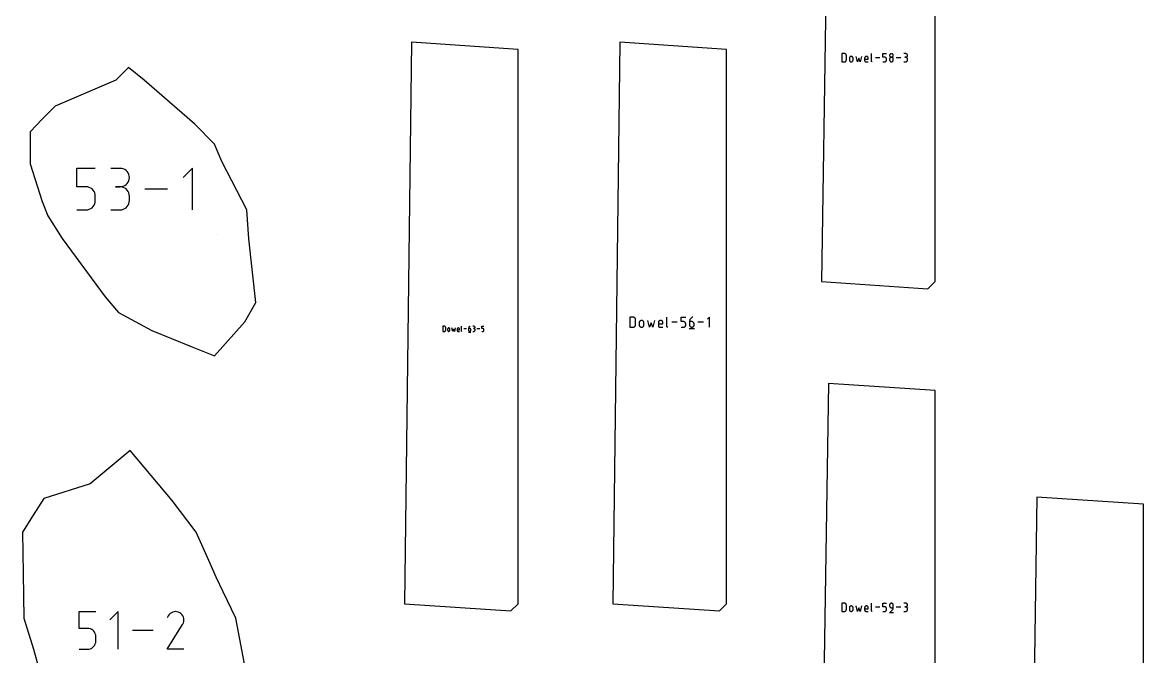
# Model space of a CAD drawing. Extents: x 0 to 12.2, y 0 to 12.
# Drawn here: x 7.115 to 8.593, y 10.206 to 11.043 of the extents above; entities that cross this region are included whole.
import ezdxf

# ---------------------------------------------------------------- set-up
doc = ezdxf.new("R2010")
doc.units = 0

msp = doc.modelspace()

# ---------------------------------------------------------------- linework, layer by layer
at = {"layer": 'annotation', "color": 1}
for p, q in [((8.199051, 11.001376), (8.195449, 11.001376)), ((8.195449, 11.001376), (8.195449, 10.990574)), ((8.195449, 10.990581), (8.199051, 10.990581)), ((8.195449, 10.990574), (8.195449, 10.990581)), ((8.199481, 11.001337), (8.199051, 11.001376)), ((8.199051, 10.990581), (8.199481, 10.99062)), ((8.199051, 10.990581), (8.199051, 10.990581)), ((8.199885, 11.001225), (8.199481, 11.001337)), ((8.199481, 10.99062), (8.199885, 10.990732)), ((8.200258, 11.001047), (8.199885, 11.001225)), ((8.199885, 10.990732), (8.200258, 10.990909)), ((8.200593, 11.00081), (8.200258, 11.001047)), ((8.200258, 10.990909), (8.200593, 10.991146)), ((8.200882, 11.000521), (8.200593, 11.00081)), ((8.200593, 10.991146), (8.200882, 10.991436)), ((8.201118, 11.000185), (8.200882, 11.000521)), ((8.200882, 10.991436), (8.201118, 10.991771)), ((8.201296, 10.999811), (8.201118, 11.000185)), ((8.201118, 10.991771), (8.201296, 10.992145)), ((8.201408, 10.999405), (8.201296, 10.999811)), ((8.201296, 10.992145), (8.201408, 10.992551)), ((8.201446, 10.998974), (8.201408, 10.999405)), ((8.201408, 10.992551), (8.201446, 10.992982)), ((8.201446, 10.992982), (8.201446, 10.998974)), ((8.201446, 10.998974), (8.201446, 10.998974)), ((8.205535, 10.995803), (8.205496, 10.995371)), ((8.205496, 10.995371), (8.205496, 10.992976)), ((8.205496, 10.992976), (8.205496, 10.992976)), ((8.205496, 10.992976), (8.205535, 10.992545)), ((8.205647, 10.996208), (8.205535, 10.995803)), ((8.205535, 10.992545), (8.205647, 10.992139)), ((8.205824, 10.996582), (8.205647, 10.996208)), ((8.205647, 10.992139), (8.205824, 10.991764)), ((8.206061, 10.996916), (8.205824, 10.996582)), ((8.205824, 10.991764), (8.206061, 10.991429)), ((8.206351, 10.997204), (8.206061, 10.996916)), ((8.206061, 10.991429), (8.206351, 10.99114)), ((8.206686, 10.99744), (8.206351, 10.997204)), ((8.206351, 10.99114), (8.206686, 10.990903)), ((8.20706, 10.997617), (8.206686, 10.99744)), ((8.206686, 10.990903), (8.20706, 10.990725)), ((8.207467, 10.997728), (8.20706, 10.997617)), ((8.20706, 10.990725), (8.207467, 10.990613)), ((8.207898, 10.997767), (8.207467, 10.997728)), ((8.207467, 10.990613), (8.207898, 10.990574)), ((8.20833, 10.997728), (8.207898, 10.997767)), ((8.207898, 10.997767), (8.207898, 10.997767)), ((8.207898, 10.990574), (8.20833, 10.990613)), ((8.207898, 10.990574), (8.207898, 10.990574)), ((8.208736, 10.997617), (8.20833, 10.997728)), ((8.20833, 10.990613), (8.208736, 10.990725)), ((8.20911, 10.99744), (8.208736, 10.997617)), ((8.208736, 10.990725), (8.20911, 10.990903)), ((8.209445, 10.997204), (8.20911, 10.99744)), ((8.20911, 10.990903), (8.209445, 10.99114)), ((8.209734, 10.996916), (8.209445, 10.997204)), ((8.209445, 10.99114), (8.209735, 10.991429)), ((8.209971, 10.996582), (8.209734, 10.996916)), ((8.209735, 10.991429), (8.209972, 10.991764)), ((8.210149, 10.996208), (8.209971, 10.996582)), ((8.209972, 10.991764), (8.210149, 10.992139)), ((8.210261, 10.995803), (8.210149, 10.996208)), ((8.210149, 10.992139), (8.210261, 10.992545)), ((8.2103, 10.995371), (8.210261, 10.995803)), ((8.210261, 10.992545), (8.2103, 10.992976)), ((8.2103, 10.992976), (8.2103, 10.995371)), ((8.2103, 10.995371), (8.2103, 10.995371)), ((8.216155, 10.990574), (8.21435, 10.997767)), ((8.217953, 10.995371), (8.216155, 10.990574)), ((8.21975, 10.990574), (8.217953, 10.995371)), ((8.221555, 10.997767), (8.21975, 10.990574)), ((8.225644, 10.995811), (8.225606, 10.995381)), ((8.225606, 10.995381), (8.225606, 10.992382)), ((8.225606, 10.994177), (8.230403, 10.994177)), ((8.225606, 10.992382), (8.225606, 10.992382)), ((8.225606, 10.992382), (8.225635, 10.992056)), ((8.225635, 10.992056), (8.225718, 10.99175)), ((8.225756, 10.996217), (8.225644, 10.995811)), ((8.225718, 10.99175), (8.225852, 10.991469)), ((8.225934, 10.99659), (8.225756, 10.996217)), ((8.225852, 10.991469), (8.226029, 10.991216)), ((8.226171, 10.996925), (8.225934, 10.99659)), ((8.226029, 10.991216), (8.226247, 10.990999)), ((8.22646, 10.997214), (8.226171, 10.996925)), ((8.226247, 10.990999), (8.226498, 10.99082)), ((8.226795, 10.997451), (8.22646, 10.997214)), ((8.226498, 10.99082), (8.226778, 10.990687)), ((8.226778, 10.990687), (8.227083, 10.990603)), ((8.227168, 10.997629), (8.226795, 10.997451)), ((8.227083, 10.990603), (8.227407, 10.990574)), ((8.227574, 10.99774), (8.227168, 10.997629)), ((8.227407, 10.990574), (8.230402, 10.990574)), ((8.228004, 10.997779), (8.227574, 10.99774)), ((8.228436, 10.99774), (8.228004, 10.997779)), ((8.228004, 10.997779), (8.228004, 10.997779)), ((8.228841, 10.997629), (8.228436, 10.99774)), ((8.229215, 10.997451), (8.228841, 10.997629)), ((8.22955, 10.997214), (8.229215, 10.997451)), ((8.229839, 10.996925), (8.22955, 10.997214)), ((8.230075, 10.99659), (8.229839, 10.996925)), ((8.230253, 10.996217), (8.230075, 10.99659)), ((8.230364, 10.995811), (8.230253, 10.996217)), ((8.230403, 10.995381), (8.230364, 10.995811)), ((8.230403, 10.994177), (8.230403, 10.995381)), ((8.230403, 10.995381), (8.230403, 10.995381)), ((8.234453, 10.99178), (8.234453, 11.001384)), ((8.234472, 10.991563), (8.234453, 10.99178)), ((8.234528, 10.991358), (8.234472, 10.991563)), ((8.234617, 10.99117), (8.234528, 10.991358)), ((8.234736, 10.991001), (8.234617, 10.99117)), ((8.234881, 10.990856), (8.234736, 10.991001)), ((8.23505, 10.990737), (8.234881, 10.990856)), ((8.235238, 10.990648), (8.23505, 10.990737)), ((8.235443, 10.990592), (8.235238, 10.990648)), ((8.235661, 10.990573), (8.235443, 10.990592)), ((8.235661, 10.990573), (8.235661, 10.990573)), ((8.245618, 10.995975), (8.239712, 10.995975)), ((8.249667, 10.996566), (8.249667, 11.001376)), ((8.249667, 11.001376), (8.254465, 11.001376)), ((8.252066, 10.996566), (8.249667, 10.996566)), ((8.249667, 10.990574), (8.252066, 10.990574)), ((8.252497, 10.996527), (8.252066, 10.996566)), ((8.252066, 10.990574), (8.252496, 10.990613)), ((8.252066, 10.990574), (8.252066, 10.990574)), ((8.252496, 10.990613), (8.252902, 10.990725)), ((8.252902, 10.996416), (8.252497, 10.996527)), ((8.253276, 10.996239), (8.252902, 10.996416)), ((8.252902, 10.990725), (8.253275, 10.990902)), ((8.253275, 10.990902), (8.25361, 10.991139)), ((8.253611, 10.996003), (8.253276, 10.996239)), ((8.25361, 10.991139), (8.2539, 10.991429)), ((8.2539, 10.995715), (8.253611, 10.996003)), ((8.254137, 10.995381), (8.2539, 10.995715)), ((8.2539, 10.991429), (8.254137, 10.991764)), ((8.254314, 10.995007), (8.254137, 10.995381)), ((8.254137, 10.991764), (8.254314, 10.992138)), ((8.254426, 10.994602), (8.254314, 10.995007)), ((8.254314, 10.992138), (8.254426, 10.992544)), ((8.254465, 10.994171), (8.254426, 10.994602)), ((8.254426, 10.992544), (8.254465, 10.992976)), ((8.254465, 10.992976), (8.254465, 10.994171)), ((8.254465, 10.994171), (8.254465, 10.994171)), ((8.258554, 10.999397), (8.258515, 10.998967)), ((8.258515, 10.998967), (8.258515, 10.998967)), ((8.258515, 10.998967), (8.258554, 10.998536)), ((8.258554, 10.994595), (8.258515, 10.994164)), ((8.258515, 10.994164), (8.258515, 10.992969)), ((8.258515, 10.992969), (8.258515, 10.992969)), ((8.258515, 10.992969), (8.258554, 10.992538)), ((8.258665, 10.999801), (8.258554, 10.999397)), ((8.258554, 10.998536), (8.258665, 10.998129)), ((8.258665, 10.995001), (8.258554, 10.994595)), ((8.258554, 10.992538), (8.258665, 10.992132)), ((8.258843, 11.000174), (8.258665, 10.999801)), ((8.258665, 10.998129), (8.258843, 10.997755)), ((8.258843, 10.995375), (8.258665, 10.995001)), ((8.258665, 10.992132), (8.258843, 10.991759)), ((8.25908, 11.000509), (8.258843, 11.000174)), ((8.258843, 10.997755), (8.25908, 10.99742)), ((8.25908, 10.995711), (8.258843, 10.995375)), ((8.258843, 10.991759), (8.25908, 10.991425)), ((8.259369, 11.000798), (8.25908, 11.000509)), ((8.25908, 10.99742), (8.259369, 10.99713)), ((8.259369, 10.996), (8.25908, 10.995711)), ((8.25908, 10.991425), (8.259369, 10.991136)), ((8.259704, 11.001034), (8.259369, 11.000798)), ((8.259369, 10.99713), (8.259704, 10.996893)), ((8.259704, 10.996237), (8.259369, 10.996)), ((8.259369, 10.991136), (8.259704, 10.9909)), ((8.260077, 11.001212), (8.259704, 11.001034)), ((8.259704, 10.996893), (8.260078, 10.996716)), ((8.260077, 10.996415), (8.259704, 10.996237)), ((8.259704, 10.9909), (8.260078, 10.990724)), ((8.260483, 11.001324), (8.260077, 11.001212)), ((8.260483, 10.996527), (8.260077, 10.996415)), ((8.260078, 10.996716), (8.260483, 10.996604)), ((8.260078, 10.990724), (8.260483, 10.990613)), ((8.260913, 11.001362), (8.260483, 11.001324)), ((8.260483, 10.996604), (8.260913, 10.996565)), ((8.260913, 10.996565), (8.260483, 10.996527)), ((8.260483, 10.990613), (8.260913, 10.990574)), ((8.261344, 11.001324), (8.260913, 11.001362)), ((8.260913, 11.001362), (8.260913, 11.001362)), ((8.260913, 10.996565), (8.261344, 10.996604)), ((8.261344, 10.996527), (8.260913, 10.996565)), ((8.260913, 10.996565), (8.260913, 10.996565)), ((8.260913, 10.996565), (8.260913, 10.996565)), ((8.260913, 10.990574), (8.261344, 10.990613)), ((8.260913, 10.990574), (8.260913, 10.990574)), ((8.26175, 11.001212), (8.261344, 11.001324)), ((8.261344, 10.996604), (8.261749, 10.996716)), ((8.26175, 10.996415), (8.261344, 10.996527)), ((8.261344, 10.990613), (8.261749, 10.990724)), ((8.261749, 10.996716), (8.262123, 10.996893)), ((8.261749, 10.990724), (8.262123, 10.9909)), ((8.262123, 11.001034), (8.26175, 11.001212)), ((8.262123, 10.996237), (8.26175, 10.996415)), ((8.262458, 11.000798), (8.262123, 11.001034)), ((8.262123, 10.996893), (8.262458, 10.99713)), ((8.262458, 10.996), (8.262123, 10.996237)), ((8.262123, 10.9909), (8.262458, 10.991136)), ((8.262747, 11.000509), (8.262458, 11.000798)), ((8.262458, 10.99713), (8.262747, 10.99742)), ((8.262747, 10.995711), (8.262458, 10.996)), ((8.262458, 10.991136), (8.262747, 10.991425)), ((8.262984, 11.000174), (8.262747, 11.000509)), ((8.262747, 10.99742), (8.262984, 10.997755)), ((8.262984, 10.995376), (8.262747, 10.995711)), ((8.262747, 10.991425), (8.262984, 10.991759)), ((8.263162, 10.999801), (8.262984, 11.000174)), ((8.262984, 10.997755), (8.263162, 10.998129)), ((8.263162, 10.995002), (8.262984, 10.995376)), ((8.262984, 10.991759), (8.263162, 10.992132)), ((8.263273, 10.999397), (8.263162, 10.999801)), ((8.263162, 10.998129), (8.263273, 10.998536)), ((8.263273, 10.994596), (8.263162, 10.995002)), ((8.263162, 10.992132), (8.263273, 10.992538)), ((8.263312, 10.998967), (8.263273, 10.999397)), ((8.263273, 10.998536), (8.263312, 10.998967)), ((8.263312, 10.994164), (8.263273, 10.994596)), ((8.263273, 10.992538), (8.263312, 10.992969)), ((8.263312, 10.998967), (8.263312, 10.998967)), ((8.263312, 10.992969), (8.263312, 10.994164)), ((8.263312, 10.994164), (8.263312, 10.994164)), ((8.273269, 10.995975), (8.267363, 10.995975)), ((8.279717, 11.001363), (8.277319, 11.001363)), ((8.277319, 10.990575), (8.279717, 10.990575)), ((8.279717, 10.996566), (8.278516, 10.996566)), ((8.278516, 10.996566), (8.279717, 10.996566)), ((8.280148, 11.001324), (8.279717, 11.001363)), ((8.279717, 10.996566), (8.280148, 10.996605)), ((8.280148, 10.996527), (8.279717, 10.996566)), ((8.279717, 10.996566), (8.279717, 10.996566)), ((8.279717, 10.990575), (8.280148, 10.990613)), ((8.279717, 10.990575), (8.279717, 10.990575)), ((8.280554, 11.001213), (8.280148, 11.001324)), ((8.280148, 10.996605), (8.280554, 10.996716)), ((8.280554, 10.996416), (8.280148, 10.996527)), ((8.280148, 10.990613), (8.280554, 10.990725)), ((8.280928, 11.001035), (8.280554, 11.001213)), ((8.280554, 10.996716), (8.280928, 10.996894)), ((8.280928, 10.996238), (8.280554, 10.996416)), ((8.280554, 10.990725), (8.280928, 10.990903)), ((8.281263, 11.000798), (8.280928, 11.001035)), ((8.280928, 10.996894), (8.281263, 10.997131)), ((8.281263, 10.996001), (8.280928, 10.996238)), ((8.280928, 10.990903), (8.281263, 10.991139)), ((8.281552, 11.000509), (8.281263, 11.000798)), ((8.281263, 10.997131), (8.281552, 10.997421)), ((8.281552, 10.995712), (8.281263, 10.996001)), ((8.281263, 10.991139), (8.281552, 10.991428)), ((8.281788, 11.000175), (8.281552, 11.000509)), ((8.281552, 10.997421), (8.281788, 10.997756)), ((8.281788, 10.995378), (8.281552, 10.995712)), ((8.281552, 10.991428), (8.281788, 10.991763)), ((8.281966, 10.999802), (8.281788, 11.000175)), ((8.281788, 10.997756), (8.281966, 10.99813)), ((8.281966, 10.995005), (8.281788, 10.995378)), ((8.281788, 10.991763), (8.281966, 10.992135)), ((8.282077, 10.999397), (8.281966, 10.999802)), ((8.281966, 10.99813), (8.282077, 10.998536)), ((8.282077, 10.9946), (8.281966, 10.995005)), ((8.281966, 10.992135), (8.282077, 10.99254)), ((8.282116, 10.998968), (8.282077, 10.999397)), ((8.282077, 10.998536), (8.282116, 10.998968)), ((8.282116, 10.994171), (8.282077, 10.9946)), ((8.282077, 10.99254), (8.282116, 10.99297)), ((8.282116, 10.998968), (8.282116, 10.998968)), ((8.282116, 10.99297), (8.282116, 10.994171)), ((8.282116, 10.994171), (8.282116, 10.994171)), ((7.186525, 10.825696), (7.186525, 10.850105)), ((7.186525, 10.850105), (7.210868, 10.850105)), ((7.243594, 10.850041), (7.231422, 10.850041)), ((7.245783, 10.849845), (7.243594, 10.850041)), ((7.247843, 10.849279), (7.245783, 10.849845)), ((7.249739, 10.848377), (7.247843, 10.849279)), ((7.251438, 10.847176), (7.249739, 10.848377)), ((7.252905, 10.845709), (7.251438, 10.847176)), ((7.254105, 10.844012), (7.252905, 10.845709)), ((7.255005, 10.84212), (7.254105, 10.844012)), ((7.25557, 10.840066), (7.255005, 10.84212)), ((7.255766, 10.837887), (7.25557, 10.840066)), ((7.339032, 10.850105), (7.326847, 10.837916)), ((7.339032, 10.795293), (7.339032, 10.850105)), ((7.198696, 10.825696), (7.186525, 10.825696)), ((7.200882, 10.825501), (7.198696, 10.825696)), ((7.20294, 10.824937), (7.200882, 10.825501)), ((7.204835, 10.82404), (7.20294, 10.824937)), ((7.243594, 10.825698), (7.2375, 10.825698)), ((7.2375, 10.825698), (7.243594, 10.825698)), ((7.243594, 10.825698), (7.245783, 10.825894)), ((7.245783, 10.825501), (7.243594, 10.825698)), ((7.243594, 10.825698), (7.243594, 10.825698)), ((7.245783, 10.825894), (7.247843, 10.826461)), ((7.247843, 10.824935), (7.245783, 10.825501)), ((7.247843, 10.826461), (7.249739, 10.827363)), ((7.249739, 10.824034), (7.247843, 10.824935)), ((7.249739, 10.827363), (7.251438, 10.828566)), ((7.251438, 10.828566), (7.252905, 10.830036)), ((7.252905, 10.830036), (7.254105, 10.831737)), ((7.254105, 10.831737), (7.255005, 10.833636)), ((7.255005, 10.833636), (7.25557, 10.835697)), ((7.25557, 10.835697), (7.255766, 10.837887)), ((7.255766, 10.837887), (7.255766, 10.837887)), ((7.206535, 10.822842), (7.204835, 10.82404)), ((7.208002, 10.821379), (7.206535, 10.822842)), ((7.209204, 10.819683), (7.208002, 10.821379)), ((7.210105, 10.817789), (7.209204, 10.819683)), ((7.210672, 10.81573), (7.210105, 10.817789)), ((7.210868, 10.813542), (7.210672, 10.81573)), ((7.210868, 10.807478), (7.210868, 10.813542)), ((7.210868, 10.813542), (7.210868, 10.813542)), ((7.251438, 10.822833), (7.249739, 10.824034)), ((7.252905, 10.821366), (7.251438, 10.822833)), ((7.254105, 10.819669), (7.252905, 10.821366)), ((7.255005, 10.817776), (7.254105, 10.819669)), ((7.25557, 10.815723), (7.255005, 10.817776)), ((7.255766, 10.813543), (7.25557, 10.815723)), ((7.255766, 10.807449), (7.255766, 10.813543)), ((7.255766, 10.813543), (7.255766, 10.813543)), ((7.306296, 10.822699), (7.276325, 10.822699)), ((7.186525, 10.795293), (7.198696, 10.795293)), ((7.198696, 10.795293), (7.200881, 10.795489)), ((7.198696, 10.795293), (7.198696, 10.795293)), ((7.200881, 10.795489), (7.202938, 10.796056)), ((7.202938, 10.796056), (7.204834, 10.796957)), ((7.204834, 10.796957), (7.206533, 10.79816)), ((7.206533, 10.79816), (7.208001, 10.799629)), ((7.208001, 10.799629), (7.209203, 10.801329)), ((7.209203, 10.801329), (7.210105, 10.803228)), ((7.210105, 10.803228), (7.210671, 10.805289)), ((7.210671, 10.805289), (7.210868, 10.807478)), ((7.231422, 10.795295), (7.243594, 10.795295)), ((7.243594, 10.795295), (7.245783, 10.795491)), ((7.243594, 10.795295), (7.243594, 10.795295)), ((7.245783, 10.795491), (7.247843, 10.796057)), ((7.247843, 10.796057), (7.249739, 10.796958)), ((7.249739, 10.796958), (7.251438, 10.798159)), ((7.251438, 10.798159), (7.252905, 10.799625)), ((7.252905, 10.799625), (7.254105, 10.801322)), ((7.254105, 10.801322), (7.255005, 10.803215)), ((7.255005, 10.803215), (7.25557, 10.805269)), ((7.25557, 10.805269), (7.255766, 10.807449)), ((7.371555, 10.763079), (7.371668, 10.763258)), ((7.920303, 10.653898), (7.915801, 10.653898)), ((7.915801, 10.653898), (7.915801, 10.640396)), ((7.92084, 10.653849), (7.920303, 10.653898)), ((7.921346, 10.65371), (7.92084, 10.653849)), ((7.921812, 10.653487), (7.921346, 10.65371)), ((7.92223, 10.653191), (7.921812, 10.653487)), ((7.922592, 10.652829), (7.92223, 10.653191)), ((7.922888, 10.65241), (7.922592, 10.652829)), ((7.923109, 10.651942), (7.922888, 10.65241)), ((7.923249, 10.651435), (7.923109, 10.651942)), ((7.923297, 10.650895), (7.923249, 10.651435)), ((7.923297, 10.643406), (7.923297, 10.650895)), ((7.923297, 10.650895), (7.923297, 10.650895)), ((7.928408, 10.646932), (7.92836, 10.646393)), ((7.928548, 10.647439), (7.928408, 10.646932)), ((7.92877, 10.647905), (7.928548, 10.647439)), ((7.929066, 10.648323), (7.92877, 10.647905)), ((7.929428, 10.648683), (7.929066, 10.648323)), ((7.929847, 10.648978), (7.929428, 10.648683)), ((7.930315, 10.6492), (7.929847, 10.648978)), ((7.930823, 10.649338), (7.930315, 10.6492)), ((7.931362, 10.649386), (7.930823, 10.649338)), ((7.931901, 10.649338), (7.931362, 10.649386)), ((7.931362, 10.649386), (7.931362, 10.649386)), ((7.932409, 10.6492), (7.931901, 10.649338)), ((7.932877, 10.648978), (7.932409, 10.6492)), ((7.933296, 10.648683), (7.932877, 10.648978)), ((7.933657, 10.648323), (7.933296, 10.648683)), ((7.933954, 10.647905), (7.933657, 10.648323)), ((7.934176, 10.647439), (7.933954, 10.647905)), ((7.934315, 10.646932), (7.934176, 10.647439)), ((7.934364, 10.646393), (7.934315, 10.646932)), ((7.941683, 10.640396), (7.939427, 10.649386)), ((7.948433, 10.649386), (7.946178, 10.640396)), ((7.953545, 10.646942), (7.953497, 10.646404)), ((7.953684, 10.647449), (7.953545, 10.646942)), ((7.953907, 10.647916), (7.953684, 10.647449)), ((7.954203, 10.648334), (7.953907, 10.647916)), ((7.954564, 10.648696), (7.954203, 10.648334)), ((7.954983, 10.648992), (7.954564, 10.648696)), ((7.95545, 10.649214), (7.954983, 10.648992)), ((7.955957, 10.649354), (7.95545, 10.649214)), ((7.956495, 10.649402), (7.955957, 10.649354)), ((7.957034, 10.649354), (7.956495, 10.649402)), ((7.956495, 10.649402), (7.956495, 10.649402)), ((7.957541, 10.649214), (7.957034, 10.649354)), ((7.958008, 10.648992), (7.957541, 10.649214)), ((7.958427, 10.648696), (7.958008, 10.648992)), ((7.958788, 10.648334), (7.958427, 10.648696)), ((7.959084, 10.647916), (7.958788, 10.648334)), ((7.959305, 10.647449), (7.959084, 10.647916)), ((7.959445, 10.646942), (7.959305, 10.647449)), ((7.959493, 10.646404), (7.959445, 10.646942)), ((7.964555, 10.641904), (7.964555, 10.653908)), ((7.978512, 10.647147), (7.97113, 10.647147)), ((7.983574, 10.647885), (7.983574, 10.653898)), ((7.983574, 10.653898), (7.98957, 10.653898)), ((7.986572, 10.647885), (7.983574, 10.647885)), ((7.98711, 10.647837), (7.986572, 10.647885)), ((7.987617, 10.647698), (7.98711, 10.647837)), ((7.988084, 10.647477), (7.987617, 10.647698)), ((7.988503, 10.647182), (7.988084, 10.647477)), ((7.988864, 10.646822), (7.988503, 10.647182)), ((7.98916, 10.646404), (7.988864, 10.646822)), ((7.994699, 10.648798), (7.994633, 10.647885)), ((7.994633, 10.647885), (7.994633, 10.643398)), ((7.997631, 10.647885), (7.994633, 10.647885)), ((7.994893, 10.649675), (7.994699, 10.648798)), ((7.995206, 10.650505), (7.994893, 10.649675)), ((7.995631, 10.651278), (7.995206, 10.650505)), ((7.996158, 10.651982), (7.995631, 10.651278)), ((7.99678, 10.652607), (7.996158, 10.651982)), ((7.99749, 10.653142), (7.99678, 10.652607)), ((7.998278, 10.653576), (7.99749, 10.653142)), ((7.99817, 10.647837), (7.997631, 10.647885)), ((7.998678, 10.647698), (7.99817, 10.647837)), ((7.999137, 10.653898), (7.998278, 10.653576)), ((7.999145, 10.647477), (7.998678, 10.647698)), ((7.999137, 10.653898), (7.999137, 10.653898)), ((7.999563, 10.647182), (7.999145, 10.647477)), ((7.999925, 10.646822), (7.999563, 10.647182)), ((8.00022, 10.646404), (7.999925, 10.646822)), ((8.013076, 10.647147), (8.005694, 10.647147)), ((8.02114, 10.653898), (8.018138, 10.650895)), ((8.02114, 10.640396), (8.02114, 10.653898)), ((7.671569, 10.641732), (7.669318, 10.641732)), ((7.669318, 10.641732), (7.669318, 10.634982)), ((7.669318, 10.634986), (7.671569, 10.634986)), ((7.669318, 10.634982), (7.669318, 10.634986)), ((7.671837, 10.641708), (7.671569, 10.641732)), ((7.671569, 10.634986), (7.671837, 10.63501)), ((7.671569, 10.634986), (7.671569, 10.634986)), ((7.67209, 10.641638), (7.671837, 10.641708)), ((7.671837, 10.63501), (7.67209, 10.63508)), ((7.672323, 10.641527), (7.67209, 10.641638)), ((7.67209, 10.63508), (7.672323, 10.635191)), ((7.672532, 10.641379), (7.672323, 10.641527)), ((7.672323, 10.635191), (7.672532, 10.635339)), ((7.672713, 10.641198), (7.672532, 10.641379)), ((7.672532, 10.635339), (7.672713, 10.63552)), ((7.672861, 10.640989), (7.672713, 10.641198)), ((7.672713, 10.63552), (7.672861, 10.635729)), ((7.672972, 10.640755), (7.672861, 10.640989)), ((7.672861, 10.635729), (7.672972, 10.635963)), ((7.673042, 10.640501), (7.672972, 10.640755)), ((7.672972, 10.635963), (7.673042, 10.636217)), ((7.673066, 10.640231), (7.673042, 10.640501)), ((7.673042, 10.636217), (7.673066, 10.636487)), ((7.673066, 10.636487), (7.673066, 10.640231)), ((7.673066, 10.640231), (7.673066, 10.640231)), ((7.675621, 10.638249), (7.675597, 10.63798)), ((7.675597, 10.63798), (7.675597, 10.636483)), ((7.675597, 10.636483), (7.675597, 10.636483)), ((7.675597, 10.636483), (7.675621, 10.636213)), ((7.675691, 10.638503), (7.675621, 10.638249)), ((7.675621, 10.636213), (7.675691, 10.635959)), ((7.675802, 10.638736), (7.675691, 10.638503)), ((7.675691, 10.635959), (7.675802, 10.635725)), ((7.67595, 10.638945), (7.675802, 10.638736)), ((7.675802, 10.635725), (7.67595, 10.635516)), ((7.676131, 10.639125), (7.67595, 10.638945)), ((7.67595, 10.635516), (7.676131, 10.635335)), ((7.676341, 10.639273), (7.676131, 10.639125)), ((7.676131, 10.635335), (7.676341, 10.635187)), ((7.676575, 10.639383), (7.676341, 10.639273)), ((7.676341, 10.635187), (7.676575, 10.635076)), ((7.676828, 10.639453), (7.676575, 10.639383)), ((7.676575, 10.635076), (7.676828, 10.635006)), ((7.677098, 10.639477), (7.676828, 10.639453)), ((7.676828, 10.635006), (7.677098, 10.634982)), ((7.677368, 10.639453), (7.677098, 10.639477)), ((7.677098, 10.639477), (7.677098, 10.639477)), ((7.677098, 10.634982), (7.677368, 10.635006)), ((7.677098, 10.634982), (7.677098, 10.634982)), ((7.677622, 10.639383), (7.677368, 10.639453)), ((7.677368, 10.635006), (7.677622, 10.635076)), ((7.677855, 10.639273), (7.677622, 10.639383)), ((7.677622, 10.635076), (7.677856, 10.635187)), ((7.678065, 10.639125), (7.677855, 10.639273)), ((7.677856, 10.635187), (7.678065, 10.635335)), ((7.678246, 10.638945), (7.678065, 10.639125)), ((7.678065, 10.635335), (7.678246, 10.635516)), ((7.678394, 10.638736), (7.678246, 10.638945)), ((7.678246, 10.635516), (7.678394, 10.635725)), ((7.678505, 10.638503), (7.678394, 10.638736)), ((7.678394, 10.635725), (7.678505, 10.635959)), ((7.678575, 10.638249), (7.678505, 10.638503)), ((7.678505, 10.635959), (7.678575, 10.636213)), ((7.678599, 10.63798), (7.678575, 10.638249)), ((7.678575, 10.636213), (7.678599, 10.636483)), ((7.678599, 10.636483), (7.678599, 10.63798)), ((7.678599, 10.63798), (7.678599, 10.63798)), ((7.682259, 10.634982), (7.681131, 10.639477)), ((7.683382, 10.63798), (7.682259, 10.634982)), ((7.684506, 10.634982), (7.683382, 10.63798)), ((7.685634, 10.639477), (7.684506, 10.634982)), ((7.68819, 10.638255), (7.688165, 10.637986)), ((7.688165, 10.637986), (7.688165, 10.636111)), ((7.688165, 10.637233), (7.691164, 10.637233)), ((7.688165, 10.636111), (7.688165, 10.636111)), ((7.688165, 10.636111), (7.688184, 10.635908)), ((7.688184, 10.635908), (7.688236, 10.635717)), ((7.688259, 10.638508), (7.68819, 10.638255)), ((7.688236, 10.635717), (7.688319, 10.635541)), ((7.68837, 10.638741), (7.688259, 10.638508)), ((7.688319, 10.635541), (7.68843, 10.635383)), ((7.688518, 10.638951), (7.68837, 10.638741)), ((7.68843, 10.635383), (7.688566, 10.635247)), ((7.688699, 10.639132), (7.688518, 10.638951)), ((7.688566, 10.635247), (7.688723, 10.635135)), ((7.688909, 10.63928), (7.688699, 10.639132)), ((7.688723, 10.635135), (7.688898, 10.635052)), ((7.688898, 10.635052), (7.689089, 10.635)), ((7.689142, 10.639391), (7.688909, 10.63928)), ((7.689089, 10.635), (7.689291, 10.634981)), ((7.689395, 10.63946), (7.689142, 10.639391)), ((7.689291, 10.634981), (7.691163, 10.634981)), ((7.689664, 10.639485), (7.689395, 10.63946)), ((7.689934, 10.63946), (7.689664, 10.639485)), ((7.689664, 10.639485), (7.689664, 10.639485)), ((7.690188, 10.639391), (7.689934, 10.63946)), ((7.690421, 10.63928), (7.690188, 10.639391)), ((7.690631, 10.639132), (7.690421, 10.63928)), ((7.690811, 10.638951), (7.690631, 10.639132)), ((7.690959, 10.638741), (7.690811, 10.638951)), ((7.69107, 10.638508), (7.690959, 10.638741)), ((7.691139, 10.638255), (7.69107, 10.638508)), ((7.691164, 10.637986), (7.691139, 10.638255)), ((7.691164, 10.637233), (7.691164, 10.637986)), ((7.691164, 10.637986), (7.691164, 10.637986)), ((7.693695, 10.635735), (7.693695, 10.641738)), ((7.693707, 10.635599), (7.693695, 10.635735)), ((7.693742, 10.635471), (7.693707, 10.635599)), ((7.693798, 10.635354), (7.693742, 10.635471)), ((7.693872, 10.635248), (7.693798, 10.635354)), ((7.693963, 10.635158), (7.693872, 10.635248)), ((7.694068, 10.635083), (7.693963, 10.635158)), ((7.694186, 10.635028), (7.694068, 10.635083)), ((7.694314, 10.634993), (7.694186, 10.635028)), ((7.69445, 10.634981), (7.694314, 10.634993)), ((7.69445, 10.634981), (7.69445, 10.634981)), ((7.700673, 10.638357), (7.696982, 10.638357)), ((7.703016, 10.634138), (7.706392, 10.634138)), ((7.703237, 10.639182), (7.703204, 10.638726)), ((7.703204, 10.638726), (7.703204, 10.636482)), ((7.704703, 10.638726), (7.703204, 10.638726)), ((7.703204, 10.636482), (7.703204, 10.636482)), ((7.703204, 10.636482), (7.703228, 10.636213)), ((7.703228, 10.636213), (7.703298, 10.635959)), ((7.703334, 10.639621), (7.703237, 10.639182)), ((7.703298, 10.635959), (7.703409, 10.635725)), ((7.703491, 10.640036), (7.703334, 10.639621)), ((7.703409, 10.635725), (7.703557, 10.635516)), ((7.703703, 10.640422), (7.703491, 10.640036)), ((7.703557, 10.635516), (7.703738, 10.635335)), ((7.703966, 10.640774), (7.703703, 10.640422)), ((7.703738, 10.635335), (7.703947, 10.635187)), ((7.703947, 10.635187), (7.704181, 10.635076)), ((7.704278, 10.641087), (7.703966, 10.640774)), ((7.704181, 10.635076), (7.704434, 10.635006)), ((7.704632, 10.641354), (7.704278, 10.641087)), ((7.704434, 10.635006), (7.704703, 10.634982)), ((7.705026, 10.641571), (7.704632, 10.641354)), ((7.704973, 10.638702), (7.704703, 10.638726)), ((7.704703, 10.634982), (7.704973, 10.635006)), ((7.704703, 10.634982), (7.704703, 10.634982)), ((7.705226, 10.638633), (7.704973, 10.638702)), ((7.704973, 10.635006), (7.705226, 10.635076)), ((7.705456, 10.641732), (7.705026, 10.641571)), ((7.70546, 10.638522), (7.705226, 10.638633)), ((7.705226, 10.635076), (7.70546, 10.635187)), ((7.705456, 10.641732), (7.705456, 10.641732)), ((7.705669, 10.638375), (7.70546, 10.638522)), ((7.70546, 10.635187), (7.705669, 10.635335)), ((7.70585, 10.638194), (7.705669, 10.638375)), ((7.705669, 10.635335), (7.70585, 10.635516)), ((7.705998, 10.637986), (7.70585, 10.638194)), ((7.70585, 10.635516), (7.705998, 10.635725)), ((7.706108, 10.637752), (7.705998, 10.637986)), ((7.705998, 10.635725), (7.706108, 10.635959)), ((7.706178, 10.637499), (7.706108, 10.637752)), ((7.706108, 10.635959), (7.706178, 10.636213)), ((7.706202, 10.637229), (7.706178, 10.637499)), ((7.706178, 10.636213), (7.706202, 10.636482)), ((7.706202, 10.636482), (7.706202, 10.637229)), ((7.706202, 10.637229), (7.706202, 10.637229)), ((7.710233, 10.641725), (7.708734, 10.641725)), ((7.708734, 10.634982), (7.710233, 10.634982)), ((7.710233, 10.638726), (7.709482, 10.638726)), ((7.709482, 10.638726), (7.710233, 10.638726)), ((7.710502, 10.6417), (7.710233, 10.641725)), ((7.710233, 10.638726), (7.710502, 10.638751)), ((7.710502, 10.638702), (7.710233, 10.638726)), ((7.710233, 10.638726), (7.710233, 10.638726)), ((7.710233, 10.634982), (7.710502, 10.635006)), ((7.710233, 10.634982), (7.710233, 10.634982)), ((7.710756, 10.641631), (7.710502, 10.6417)), ((7.710502, 10.638751), (7.710756, 10.63882)), ((7.710756, 10.638632), (7.710502, 10.638702)), ((7.710502, 10.635006), (7.710756, 10.635076)), ((7.71099, 10.64152), (7.710756, 10.641631)), ((7.710756, 10.63882), (7.71099, 10.638931)), ((7.71099, 10.638521), (7.710756, 10.638632)), ((7.710756, 10.635076), (7.71099, 10.635187)), ((7.711199, 10.641372), (7.71099, 10.64152)), ((7.71099, 10.638931), (7.711199, 10.63908)), ((7.711199, 10.638374), (7.71099, 10.638521)), ((7.71099, 10.635187), (7.711199, 10.635335)), ((7.711379, 10.641191), (7.711199, 10.641372)), ((7.711199, 10.63908), (7.711379, 10.639261)), ((7.711379, 10.638193), (7.711199, 10.638374)), ((7.711199, 10.635335), (7.711379, 10.635515)), ((7.711527, 10.640982), (7.711379, 10.641191)), ((7.711379, 10.639261), (7.711527, 10.63947)), ((7.711527, 10.637984), (7.711379, 10.638193)), ((7.711379, 10.635515), (7.711527, 10.635724)), ((7.711638, 10.640749), (7.711527, 10.640982)), ((7.711527, 10.63947), (7.711638, 10.639704)), ((7.711638, 10.637751), (7.711527, 10.637984)), ((7.711527, 10.635724), (7.711638, 10.635957)), ((7.711708, 10.640496), (7.711638, 10.640749)), ((7.711638, 10.639704), (7.711708, 10.639958)), ((7.711708, 10.637498), (7.711638, 10.637751)), ((7.711638, 10.635957), (7.711708, 10.63621)), ((7.711732, 10.640228), (7.711708, 10.640496)), ((7.711708, 10.639958), (7.711732, 10.640228)), ((7.711732, 10.637229), (7.711708, 10.637498)), ((7.711708, 10.63621), (7.711732, 10.636479)), ((7.711732, 10.640228), (7.711732, 10.640228)), ((7.711732, 10.636479), (7.711732, 10.637229)), ((7.711732, 10.637229), (7.711732, 10.637229)), ((7.717955, 10.638357), (7.714264, 10.638357)), ((7.720486, 10.638726), (7.720486, 10.641732)), ((7.720486, 10.641732), (7.723484, 10.641732)), ((7.721985, 10.638726), (7.720486, 10.638726)), ((7.720486, 10.634982), (7.721985, 10.634982)), ((7.722254, 10.638702), (7.721985, 10.638726)), ((7.721985, 10.634982), (7.722254, 10.635006)), ((7.721985, 10.634982), (7.721985, 10.634982)), ((7.722508, 10.638633), (7.722254, 10.638702)), ((7.722254, 10.635006), (7.722507, 10.635076)), ((7.722507, 10.635076), (7.722741, 10.635187)), ((7.722741, 10.638522), (7.722508, 10.638633)), ((7.72295, 10.638375), (7.722741, 10.638522)), ((7.722741, 10.635187), (7.72295, 10.635335)), ((7.723131, 10.638194), (7.72295, 10.638375)), ((7.72295, 10.635335), (7.723131, 10.635516)), ((7.723279, 10.637986), (7.723131, 10.638194)), ((7.723131, 10.635516), (7.723279, 10.635725)), ((7.72339, 10.637752), (7.723279, 10.637986)), ((7.723279, 10.635725), (7.72339, 10.635959)), ((7.72346, 10.637499), (7.72339, 10.637752)), ((7.72339, 10.635959), (7.72346, 10.636213)), ((7.723484, 10.637229), (7.72346, 10.637499)), ((7.72346, 10.636213), (7.723484, 10.636482)), ((7.723484, 10.636482), (7.723484, 10.637229)), ((7.723484, 10.637229), (7.723484, 10.637229)), ((7.915801, 10.640405), (7.920303, 10.640405)), ((7.915801, 10.640396), (7.915801, 10.640405)), ((7.920303, 10.640405), (7.92084, 10.640453)), ((7.920303, 10.640405), (7.920303, 10.640405)), ((7.92084, 10.640453), (7.921346, 10.640593)), ((7.921346, 10.640593), (7.921812, 10.640815)), ((7.921812, 10.640815), (7.92223, 10.641111)), ((7.92223, 10.641111), (7.922592, 10.641473)), ((7.922592, 10.641473), (7.922888, 10.641892)), ((7.922888, 10.641892), (7.923109, 10.642359)), ((7.923109, 10.642359), (7.923249, 10.642867)), ((7.923249, 10.642867), (7.923297, 10.643406)), ((7.92836, 10.646393), (7.92836, 10.643399)), ((7.92836, 10.643399), (7.92836, 10.643399)), ((7.92836, 10.643399), (7.928408, 10.642859)), ((7.928408, 10.642859), (7.928548, 10.642352)), ((7.928548, 10.642352), (7.92877, 10.641884)), ((7.92877, 10.641884), (7.929066, 10.641465)), ((7.929066, 10.641465), (7.929428, 10.641103)), ((7.929428, 10.641103), (7.929847, 10.640806)), ((7.929847, 10.640806), (7.930315, 10.640584)), ((7.930315, 10.640584), (7.930823, 10.640445)), ((7.930823, 10.640445), (7.931362, 10.640396)), ((7.931362, 10.640396), (7.931902, 10.640445)), ((7.931362, 10.640396), (7.931362, 10.640396)), ((7.931902, 10.640445), (7.932409, 10.640584)), ((7.932409, 10.640584), (7.932877, 10.640806)), ((7.932877, 10.640806), (7.933296, 10.641103)), ((7.933296, 10.641103), (7.933658, 10.641465)), ((7.933658, 10.641465), (7.933954, 10.641884)), ((7.933954, 10.641884), (7.934176, 10.642352)), ((7.934176, 10.642352), (7.934315, 10.642859)), ((7.934315, 10.642859), (7.934364, 10.643399)), ((7.934364, 10.643399), (7.934364, 10.646393)), ((7.934364, 10.646393), (7.934364, 10.646393)), ((7.94393, 10.646393), (7.941683, 10.640396)), ((7.946178, 10.640396), (7.94393, 10.646393)), ((7.953497, 10.646404), (7.953497, 10.642656)), ((7.953497, 10.644899), (7.959493, 10.644899)), ((7.953497, 10.642656), (7.953497, 10.642656)), ((7.953497, 10.642656), (7.953533, 10.642249)), ((7.953533, 10.642249), (7.953637, 10.641866)), ((7.953637, 10.641866), (7.953804, 10.641514)), ((7.953804, 10.641514), (7.954026, 10.641199)), ((7.954026, 10.641199), (7.954298, 10.640927)), ((7.954298, 10.640927), (7.954612, 10.640704)), ((7.954612, 10.640704), (7.954963, 10.640537)), ((7.954963, 10.640537), (7.955343, 10.640432)), ((7.955343, 10.640432), (7.955748, 10.640396)), ((7.955748, 10.640396), (7.959492, 10.640396)), ((7.959493, 10.644899), (7.959493, 10.646404)), ((7.959493, 10.646404), (7.959493, 10.646404)), ((7.96458, 10.641632), (7.964555, 10.641904)), ((7.96465, 10.641376), (7.96458, 10.641632)), ((7.964761, 10.64114), (7.96465, 10.641376)), ((7.96491, 10.64093), (7.964761, 10.64114)), ((7.965091, 10.640748), (7.96491, 10.64093)), ((7.965302, 10.640599), (7.965091, 10.640748)), ((7.965537, 10.640488), (7.965302, 10.640599)), ((7.965793, 10.640418), (7.965537, 10.640488)), ((7.966065, 10.640394), (7.965793, 10.640418)), ((7.966065, 10.640394), (7.966065, 10.640394)), ((7.983574, 10.640396), (7.986572, 10.640396)), ((7.986572, 10.640396), (7.98711, 10.640445)), ((7.986572, 10.640396), (7.986572, 10.640396)), ((7.98711, 10.640445), (7.987617, 10.640584)), ((7.987617, 10.640584), (7.988084, 10.640806)), ((7.988084, 10.640806), (7.988502, 10.641102)), ((7.988502, 10.641102), (7.988864, 10.641464)), ((7.988864, 10.641464), (7.98916, 10.641883)), ((7.989382, 10.645937), (7.98916, 10.646404)), ((7.98916, 10.641883), (7.989382, 10.642351)), ((7.989522, 10.64543), (7.989382, 10.645937)), ((7.989382, 10.642351), (7.989522, 10.642858)), ((7.98957, 10.644891), (7.989522, 10.64543)), ((7.989522, 10.642858), (7.98957, 10.643398)), ((7.98957, 10.643398), (7.98957, 10.644891)), ((7.98957, 10.644891), (7.98957, 10.644891)), ((7.994258, 10.638709), (8.001008, 10.638709)), ((7.994633, 10.643398), (7.994633, 10.643398)), ((7.994633, 10.643398), (7.994681, 10.642858)), ((7.994681, 10.642858), (7.994821, 10.642351)), ((7.994821, 10.642351), (7.995043, 10.641883)), ((7.995043, 10.641883), (7.995339, 10.641464)), ((7.995339, 10.641464), (7.995701, 10.641102)), ((7.995701, 10.641102), (7.996119, 10.640806)), ((7.996119, 10.640806), (7.996586, 10.640584)), ((7.996586, 10.640584), (7.997093, 10.640445)), ((7.997093, 10.640445), (7.997631, 10.640396)), ((7.997631, 10.640396), (7.99817, 10.640445)), ((7.997631, 10.640396), (7.997631, 10.640396)), ((7.99817, 10.640445), (7.998678, 10.640584)), ((7.998678, 10.640584), (7.999145, 10.640806)), ((7.999145, 10.640806), (7.999563, 10.641102)), ((7.999563, 10.641102), (7.999925, 10.641464)), ((7.999925, 10.641464), (8.00022, 10.641883)), ((8.000442, 10.645937), (8.00022, 10.646404)), ((8.00022, 10.641883), (8.000442, 10.642351)), ((8.000581, 10.64543), (8.000442, 10.645937)), ((8.000442, 10.642351), (8.000581, 10.642858)), ((8.000629, 10.644891), (8.000581, 10.64543)), ((8.000581, 10.642858), (8.000629, 10.643398)), ((8.000629, 10.643398), (8.000629, 10.644891)), ((8.000629, 10.644891), (8.000629, 10.644891)), ((7.189508, 10.243221), (7.189508, 10.265343)), ((7.189508, 10.265343), (7.211571, 10.265343)), ((7.241246, 10.265343), (7.230202, 10.254296)), ((7.241246, 10.215665), (7.241246, 10.265343)), ((7.309679, 10.26281), (7.3083, 10.26145)), ((7.311246, 10.263891), (7.309679, 10.26281)), ((7.312959, 10.26468), (7.311246, 10.263891)), ((7.314776, 10.265168), (7.312959, 10.26468)), ((7.316654, 10.265342), (7.314776, 10.265168)), ((7.318553, 10.265193), (7.316654, 10.265342)), ((7.320429, 10.264709), (7.318553, 10.265193)), ((7.322241, 10.263879), (7.320429, 10.264709)), ((7.323862, 10.262728), (7.322241, 10.263879)), ((7.322241, 10.263879), (7.322241, 10.263879)), ((7.325218, 10.261346), (7.323862, 10.262728)), ((8.199051, 10.276376), (8.195449, 10.276376)), ((8.195449, 10.276376), (8.195449, 10.265574)), ((8.195449, 10.265581), (8.199051, 10.265581)), ((8.195449, 10.265574), (8.195449, 10.265581)), ((8.199481, 10.276337), (8.199051, 10.276376)), ((8.199051, 10.265581), (8.199481, 10.26562)), ((8.199051, 10.265581), (8.199051, 10.265581)), ((8.199885, 10.276225), (8.199481, 10.276337)), ((8.199481, 10.26562), (8.199885, 10.265732)), ((8.200258, 10.276047), (8.199885, 10.276225)), ((8.199885, 10.265732), (8.200258, 10.265909)), ((8.200593, 10.27581), (8.200258, 10.276047)), ((8.200258, 10.265909), (8.200593, 10.266146)), ((8.200882, 10.275521), (8.200593, 10.27581)), ((8.200593, 10.266146), (8.200882, 10.266436)), ((8.201118, 10.275185), (8.200882, 10.275521)), ((8.200882, 10.266436), (8.201118, 10.266771)), ((8.201296, 10.274811), (8.201118, 10.275185)), ((8.201118, 10.266771), (8.201296, 10.267145)), ((8.201408, 10.274405), (8.201296, 10.274811)), ((8.201296, 10.267145), (8.201408, 10.267551)), ((8.201446, 10.273974), (8.201408, 10.274405)), ((8.201408, 10.267551), (8.201446, 10.267982)), ((8.201446, 10.267982), (8.201446, 10.273974)), ((8.201446, 10.273974), (8.201446, 10.273974)), ((8.205535, 10.270803), (8.205496, 10.270371)), ((8.205496, 10.270371), (8.205496, 10.267976)), ((8.205496, 10.267976), (8.205496, 10.267976)), ((8.205496, 10.267976), (8.205535, 10.267545)), ((8.205647, 10.271208), (8.205535, 10.270803)), ((8.205535, 10.267545), (8.205647, 10.267139)), ((8.205824, 10.271582), (8.205647, 10.271208)), ((8.205647, 10.267139), (8.205824, 10.266764)), ((8.206061, 10.271916), (8.205824, 10.271582)), ((8.205824, 10.266764), (8.206061, 10.266429)), ((8.206351, 10.272204), (8.206061, 10.271916)), ((8.206061, 10.266429), (8.206351, 10.26614)), ((8.206686, 10.27244), (8.206351, 10.272204)), ((8.206351, 10.26614), (8.206686, 10.265903)), ((8.20706, 10.272617), (8.206686, 10.27244)), ((8.206686, 10.265903), (8.20706, 10.265725)), ((8.207467, 10.272728), (8.20706, 10.272617)), ((8.20706, 10.265725), (8.207467, 10.265613)), ((8.207898, 10.272767), (8.207467, 10.272728)), ((8.207467, 10.265613), (8.207898, 10.265574)), ((8.20833, 10.272728), (8.207898, 10.272767)), ((8.207898, 10.272767), (8.207898, 10.272767)), ((8.207898, 10.265574), (8.20833, 10.265613)), ((8.207898, 10.265574), (8.207898, 10.265574)), ((8.208736, 10.272617), (8.20833, 10.272728)), ((8.20833, 10.265613), (8.208736, 10.265725)), ((8.20911, 10.27244), (8.208736, 10.272617)), ((8.208736, 10.265725), (8.20911, 10.265903)), ((8.209445, 10.272204), (8.20911, 10.27244)), ((8.20911, 10.265903), (8.209445, 10.26614)), ((8.209734, 10.271916), (8.209445, 10.272204)), ((8.209445, 10.26614), (8.209735, 10.266429)), ((8.209971, 10.271582), (8.209734, 10.271916)), ((8.209735, 10.266429), (8.209972, 10.266764)), ((8.210149, 10.271208), (8.209971, 10.271582)), ((8.209972, 10.266764), (8.210149, 10.267139)), ((8.210261, 10.270803), (8.210149, 10.271208)), ((8.210149, 10.267139), (8.210261, 10.267545)), ((8.2103, 10.270371), (8.210261, 10.270803)), ((8.210261, 10.267545), (8.2103, 10.267976)), ((8.2103, 10.267976), (8.2103, 10.270371)), ((8.2103, 10.270371), (8.2103, 10.270371)), ((8.216155, 10.265574), (8.21435, 10.272767)), ((8.217953, 10.270371), (8.216155, 10.265574)), ((8.21975, 10.265574), (8.217953, 10.270371)), ((8.221555, 10.272767), (8.21975, 10.265574)), ((8.225644, 10.270811), (8.225606, 10.270381)), ((8.225606, 10.270381), (8.225606, 10.267382)), ((8.225606, 10.269177), (8.230403, 10.269177)), ((8.225606, 10.267382), (8.225606, 10.267382)), ((8.225606, 10.267382), (8.225635, 10.267056)), ((8.225635, 10.267056), (8.225718, 10.26675)), ((8.225756, 10.271217), (8.225644, 10.270811)), ((8.225718, 10.26675), (8.225852, 10.266469)), ((8.225934, 10.27159), (8.225756, 10.271217)), ((8.225852, 10.266469), (8.226029, 10.266216)), ((8.226171, 10.271925), (8.225934, 10.27159)), ((8.226029, 10.266216), (8.226247, 10.265999)), ((8.22646, 10.272214), (8.226171, 10.271925)), ((8.226247, 10.265999), (8.226498, 10.26582)), ((8.226795, 10.272451), (8.22646, 10.272214)), ((8.226498, 10.26582), (8.226778, 10.265687)), ((8.226778, 10.265687), (8.227083, 10.265603)), ((8.227168, 10.272629), (8.226795, 10.272451)), ((8.227083, 10.265603), (8.227407, 10.265574)), ((8.227574, 10.27274), (8.227168, 10.272629)), ((8.227407, 10.265574), (8.230402, 10.265574)), ((8.228004, 10.272779), (8.227574, 10.27274)), ((8.228436, 10.27274), (8.228004, 10.272779)), ((8.228004, 10.272779), (8.228004, 10.272779)), ((8.228841, 10.272629), (8.228436, 10.27274)), ((8.229215, 10.272451), (8.228841, 10.272629)), ((8.22955, 10.272214), (8.229215, 10.272451)), ((8.229839, 10.271925), (8.22955, 10.272214)), ((8.230075, 10.27159), (8.229839, 10.271925)), ((8.230253, 10.271217), (8.230075, 10.27159)), ((8.230364, 10.270811), (8.230253, 10.271217)), ((8.230403, 10.270381), (8.230364, 10.270811)), ((8.230403, 10.269177), (8.230403, 10.270381)), ((8.230403, 10.270381), (8.230403, 10.270381)), ((8.234453, 10.26678), (8.234453, 10.276384)), ((8.234472, 10.266563), (8.234453, 10.26678)), ((8.234528, 10.266358), (8.234472, 10.266563)), ((8.234617, 10.26617), (8.234528, 10.266358)), ((8.234736, 10.266001), (8.234617, 10.26617)), ((8.234881, 10.265856), (8.234736, 10.266001)), ((8.23505, 10.265737), (8.234881, 10.265856)), ((8.235238, 10.265648), (8.23505, 10.265737)), ((8.235443, 10.265592), (8.235238, 10.265648)), ((8.235661, 10.265573), (8.235443, 10.265592)), ((8.235661, 10.265573), (8.235661, 10.265573)), ((8.245618, 10.270975), (8.239712, 10.270975)), ((8.249667, 10.271566), (8.249667, 10.276376)), ((8.249667, 10.276376), (8.254465, 10.276376)), ((8.252066, 10.271566), (8.249667, 10.271566)), ((8.249667, 10.265574), (8.252066, 10.265574)), ((8.252497, 10.271527), (8.252066, 10.271566)), ((8.252066, 10.265574), (8.252496, 10.265613)), ((8.252066, 10.265574), (8.252066, 10.265574)), ((8.252496, 10.265613), (8.252902, 10.265725)), ((8.252902, 10.271416), (8.252497, 10.271527)), ((8.253276, 10.271239), (8.252902, 10.271416)), ((8.252902, 10.265725), (8.253275, 10.265902)), ((8.253275, 10.265902), (8.25361, 10.266139)), ((8.253611, 10.271003), (8.253276, 10.271239)), ((8.25361, 10.266139), (8.2539, 10.266429)), ((8.2539, 10.270715), (8.253611, 10.271003)), ((8.254137, 10.270381), (8.2539, 10.270715)), ((8.2539, 10.266429), (8.254137, 10.266764)), ((8.254314, 10.270007), (8.254137, 10.270381)), ((8.254137, 10.266764), (8.254314, 10.267138)), ((8.254426, 10.269602), (8.254314, 10.270007)), ((8.254314, 10.267138), (8.254426, 10.267544)), ((8.254465, 10.269171), (8.254426, 10.269602)), ((8.254426, 10.267544), (8.254465, 10.267976)), ((8.254465, 10.267976), (8.254465, 10.269171)), ((8.254465, 10.269171), (8.254465, 10.269171)), ((8.258215, 10.264224), (8.263615, 10.264224)), ((8.258553, 10.274405), (8.258514, 10.273974)), ((8.258514, 10.273974), (8.258514, 10.272773)), ((8.258514, 10.272773), (8.258514, 10.272773)), ((8.258514, 10.272773), (8.258553, 10.272341)), ((8.258665, 10.274811), (8.258553, 10.274405)), ((8.258553, 10.272341), (8.258665, 10.271935)), ((8.258842, 10.275185), (8.258665, 10.274811)), ((8.258665, 10.271935), (8.258842, 10.271561)), ((8.259079, 10.275521), (8.258842, 10.275185)), ((8.258842, 10.271561), (8.259079, 10.271226)), ((8.259368, 10.27581), (8.259079, 10.275521)), ((8.259079, 10.271226), (8.259368, 10.270936)), ((8.259703, 10.276047), (8.259368, 10.27581)), ((8.259368, 10.270936), (8.259703, 10.270699)), ((8.260077, 10.276225), (8.259703, 10.276047)), ((8.259703, 10.270699), (8.260077, 10.270522)), ((8.259712, 10.265574), (8.260398, 10.26583)), ((8.259712, 10.265574), (8.259712, 10.265574)), ((8.260482, 10.276337), (8.260077, 10.276225)), ((8.260077, 10.270522), (8.260482, 10.27041)), ((8.260398, 10.26583), (8.261028, 10.266176)), ((8.260913, 10.276376), (8.260482, 10.276337)), ((8.260482, 10.27041), (8.260913, 10.270371)), ((8.261344, 10.276337), (8.260913, 10.276376)), ((8.260913, 10.276376), (8.260913, 10.276376)), ((8.260913, 10.270371), (8.263311, 10.270371)), ((8.261028, 10.266176), (8.261595, 10.266602)), ((8.26175, 10.276225), (8.261344, 10.276337)), ((8.261595, 10.266602), (8.262092, 10.267101)), ((8.262124, 10.276047), (8.26175, 10.276225)), ((8.262092, 10.267101), (8.262514, 10.267663)), ((8.262458, 10.27581), (8.262124, 10.276047)), ((8.262747, 10.275521), (8.262458, 10.27581)), ((8.262514, 10.267663), (8.262853, 10.26828)), ((8.262984, 10.275185), (8.262747, 10.275521)), ((8.262853, 10.26828), (8.263103, 10.268943)), ((8.263161, 10.274811), (8.262984, 10.275185)), ((8.263103, 10.268943), (8.263258, 10.269643)), ((8.263273, 10.274405), (8.263161, 10.274811)), ((8.263258, 10.269643), (8.263311, 10.270371)), ((8.263311, 10.273974), (8.263273, 10.274405)), ((8.263311, 10.270371), (8.263311, 10.273974)), ((8.263311, 10.273974), (8.263311, 10.273974)), ((8.273269, 10.270975), (8.267363, 10.270975)), ((8.279717, 10.276363), (8.277319, 10.276363)), ((8.277319, 10.265575), (8.279717, 10.265575)), ((8.279717, 10.271566), (8.278516, 10.271566)), ((8.278516, 10.271566), (8.279717, 10.271566)), ((8.280148, 10.276324), (8.279717, 10.276363)), ((8.279717, 10.271566), (8.280148, 10.271605)), ((8.280148, 10.271527), (8.279717, 10.271566)), ((8.279717, 10.271566), (8.279717, 10.271566)), ((8.279717, 10.265575), (8.280148, 10.265613)), ((8.279717, 10.265575), (8.279717, 10.265575)), ((8.280554, 10.276213), (8.280148, 10.276324)), ((8.280148, 10.271605), (8.280554, 10.271716)), ((8.280554, 10.271416), (8.280148, 10.271527)), ((8.280148, 10.265613), (8.280554, 10.265725)), ((8.280928, 10.276035), (8.280554, 10.276213)), ((8.280554, 10.271716), (8.280928, 10.271894)), ((8.280928, 10.271238), (8.280554, 10.271416)), ((8.280554, 10.265725), (8.280928, 10.265903)), ((8.281263, 10.275798), (8.280928, 10.276035)), ((8.280928, 10.271894), (8.281263, 10.272131)), ((8.281263, 10.271001), (8.280928, 10.271238)), ((8.280928, 10.265903), (8.281263, 10.266139)), ((8.281552, 10.275509), (8.281263, 10.275798)), ((8.281263, 10.272131), (8.281552, 10.272421)), ((8.281552, 10.270712), (8.281263, 10.271001)), ((8.281263, 10.266139), (8.281552, 10.266428)), ((8.281788, 10.275175), (8.281552, 10.275509)), ((8.281552, 10.272421), (8.281788, 10.272756)), ((8.281788, 10.270378), (8.281552, 10.270712)), ((8.281552, 10.266428), (8.281788, 10.266763)), ((8.281966, 10.274802), (8.281788, 10.275175)), ((8.281788, 10.272756), (8.281966, 10.27313)), ((8.281966, 10.270005), (8.281788, 10.270378)), ((8.281788, 10.266763), (8.281966, 10.267135)), ((8.282077, 10.274397), (8.281966, 10.274802)), ((8.281966, 10.27313), (8.282077, 10.273536)), ((8.282077, 10.2696), (8.281966, 10.270005)), ((8.281966, 10.267135), (8.282077, 10.26754)), ((8.282116, 10.273968), (8.282077, 10.274397)), ((8.282077, 10.273536), (8.282116, 10.273968)), ((8.282116, 10.269171), (8.282077, 10.2696)), ((8.282077, 10.26754), (8.282116, 10.26797)), ((8.282116, 10.273968), (8.282116, 10.273968)), ((8.282116, 10.26797), (8.282116, 10.269171)), ((8.282116, 10.269171), (8.282116, 10.269171)), ((7.305671, 10.215665), (7.326058, 10.248485)), ((7.30715, 10.259819), (7.305702, 10.25704)), ((7.3083, 10.26145), (7.30715, 10.259819)), ((7.326295, 10.259777), (7.325218, 10.261346)), ((7.326058, 10.248485), (7.326082, 10.248516)), ((7.326058, 10.248485), (7.326058, 10.248485)), ((7.326082, 10.248516), (7.326106, 10.248546)), ((7.326106, 10.248546), (7.326128, 10.248577)), ((7.326128, 10.248577), (7.32615, 10.248609)), ((7.32615, 10.248609), (7.326171, 10.248641)), ((7.326171, 10.248641), (7.326192, 10.248675)), ((7.326192, 10.248675), (7.326213, 10.248711)), ((7.326213, 10.248711), (7.326233, 10.248748)), ((7.326233, 10.248748), (7.326254, 10.248788)), ((7.326254, 10.248788), (7.327096, 10.250595)), ((7.326254, 10.248788), (7.326254, 10.248788)), ((7.327083, 10.258063), (7.326295, 10.259777)), ((7.327569, 10.256245), (7.327083, 10.258063)), ((7.327096, 10.250595), (7.327588, 10.252469)), ((7.327741, 10.254366), (7.327569, 10.256245)), ((7.327588, 10.252469), (7.327741, 10.254366)), ((7.20054, 10.243221), (7.189508, 10.243221)), ((7.20252, 10.243044), (7.20054, 10.243221)), ((7.204386, 10.242533), (7.20252, 10.243044)), ((7.206104, 10.24172), (7.204386, 10.242533)), ((7.207644, 10.240634), (7.206104, 10.24172)), ((7.208974, 10.239308), (7.207644, 10.240634)), ((7.210063, 10.23777), (7.208974, 10.239308)), ((7.21088, 10.236054), (7.210063, 10.23777)), ((7.211393, 10.234188), (7.21088, 10.236054)), ((7.211571, 10.232205), (7.211393, 10.234188)), ((7.287042, 10.240504), (7.259879, 10.240504)), ((7.206102, 10.217173), (7.207642, 10.218263)), ((7.207642, 10.218263), (7.208973, 10.219595)), ((7.208973, 10.219595), (7.210063, 10.221136)), ((7.210063, 10.221136), (7.21088, 10.222857)), ((7.21088, 10.222857), (7.211393, 10.224725)), ((7.211393, 10.224725), (7.211571, 10.226709)), ((7.211571, 10.226709), (7.211571, 10.232205)), ((7.211571, 10.232205), (7.211571, 10.232205)), ((7.189508, 10.215665), (7.20054, 10.215665)), ((7.20054, 10.215665), (7.20252, 10.215843)), ((7.20054, 10.215665), (7.20054, 10.215665)), ((7.20252, 10.215843), (7.204384, 10.216356)), ((7.204384, 10.216356), (7.206102, 10.217173)), ((7.327734, 10.215665), (7.305671, 10.215665))]:
    msp.add_line(p, q, dxfattribs=at)
at = {"layer": 'boundary', "color": 5}
for p, q in [((8.177847, 11.291287), (8.168472, 10.700662)), ((8.318472, 10.700662), (8.318472, 11.281912)), ((7.627847, 11.016287), (7.618472, 10.275662)), ((7.768472, 11.006912), (7.627847, 11.016287)), ((7.768472, 10.275662), (7.768472, 11.006912)), ((7.902847, 11.016287), (7.893472, 10.275662)), ((8.043472, 11.006912), (7.902847, 11.016287)), ((8.043472, 10.275662), (8.043472, 11.006912)), ((7.254479, 10.983262), (7.237895, 10.966409)), ((7.27522, 10.966554), (7.254479, 10.983262)), ((7.237895, 10.966409), (7.157786, 10.93187)), ((7.342296, 10.908224), (7.27522, 10.966554)), ((7.157786, 10.93187), (7.140699, 10.915074)), ((7.140699, 10.915074), (7.124847, 10.898323)), ((7.124847, 10.898323), (7.124847, 10.856101)), ((7.368259, 10.881991), (7.342296, 10.908224)), ((7.377664, 10.858958), (7.368259, 10.881991)), ((7.124847, 10.856101), (7.140699, 10.806537)), ((7.410553, 10.795402), (7.377664, 10.858958)), ((7.140699, 10.806537), (7.148327, 10.787227)), ((7.413569, 10.757173), (7.410553, 10.795402)), ((7.148327, 10.787227), (7.167316, 10.757414)), ((7.167316, 10.757414), (7.223786, 10.680701)), ((7.42271, 10.6731), (7.413569, 10.757173)), ((8.168472, 10.700662), (8.309097, 10.691287)), ((8.309097, 10.691287), (8.318472, 10.700662)), ((7.223786, 10.680701), (7.241411, 10.660097)), ((7.407896, 10.647591), (7.42271, 10.6731)), ((7.241411, 10.660097), (7.285303, 10.635946)), ((7.368259, 10.602661), (7.407896, 10.647591)), ((7.285303, 10.635946), (7.337436, 10.615227)), ((7.337436, 10.615227), (7.368259, 10.602661)), ((8.177847, 10.566287), (8.168472, 9.975662)), ((8.318472, 10.556912), (8.177847, 10.566287)), ((8.318472, 9.975662), (8.318472, 10.556912)), ((7.256647, 10.477661), (7.204155, 10.433988)), ((7.312155, 10.411728), (7.256647, 10.477661)), ((7.204155, 10.433988), (7.142867, 10.414428)), ((7.142867, 10.414428), (7.12881, 10.392356)), ((7.34394, 10.370284), (7.312155, 10.411728)), ((8.452847, 10.416287), (8.443472, 9.825662)), ((8.593472, 10.406912), (8.452847, 10.416287)), ((8.593472, 9.825662), (8.593472, 10.406912)), ((7.12881, 10.392356), (7.114753, 10.370284)), ((7.114753, 10.370284), (7.115652, 10.315746)), ((7.360604, 10.332647), (7.34394, 10.370284)), ((7.370427, 10.310649), (7.360604, 10.332647)), ((7.115652, 10.315746), (7.116677, 10.256504)), ((7.379674, 10.291189), (7.370427, 10.310649)), ((7.396207, 10.256504), (7.379674, 10.291189)), ((7.618472, 10.275662), (7.759097, 10.266287)), ((7.759097, 10.266287), (7.768472, 10.275662)), ((7.893472, 10.275662), (8.034097, 10.266287)), ((8.034097, 10.266287), (8.043472, 10.275662)), ((7.116677, 10.256504), (7.129226, 10.215584)), ((7.407566, 10.196386), (7.396207, 10.256504)), ((7.129226, 10.215584), (7.142867, 10.166916))]:
    msp.add_line(p, q, dxfattribs=at)

doc.saveas('drawing.dxf')
